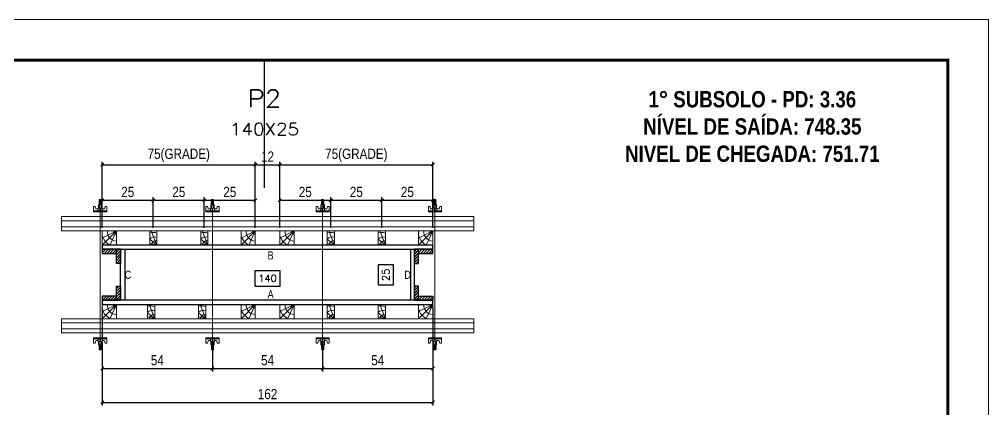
# Model space of a CAD drawing. Header units: millimetres. Extents: x 1945 to 8225, y 304 to 15137.
# Drawn here: x 4079 to 5028, y 13606 to 13989 of the extents above; entities that cross this region are included whole.
import ezdxf
from ezdxf.enums import TextEntityAlignment as Align

# ---------------------------------------------------------------- set-up
doc = ezdxf.new("R2010")
doc.units = ezdxf.units.MM
doc.linetypes.add('DASHED', pattern=[0.75, 0.5, -0.25])
doc.linetypes.add('HIDDEN', pattern=[0.375, 0.25, -0.125])
for name, color, linetype in [('COTA', 241, 'Continuous'), ('NOMENCLATURA', 7, 'Continuous'), ('Painéis', 200, 'Continuous'), ('PONTALETE', 7, 'Continuous'), ('SARRAFO', 251, 'Continuous'), ('Texto de Titulo', 7, 'Continuous'), ('Texto Qtd Sarr', 242, 'Continuous')]:
    doc.layers.add(name, color=color, linetype=linetype)
for name, color, linetype, lineweight in [('Folhas', 255, 'Continuous', 9), ('Hachura', 251, 'Continuous', 9), ('Madeira', 126, 'Continuous', 18), ('Perfil Metálico', 224, 'Continuous', 18), ('SARRAFO DE PRESSAO', 251, 'DASHED', 9), ('Texto Seção', 7, 'Continuous', 15)]:
    doc.layers.add(name, color=color, linetype=linetype, lineweight=lineweight)
doc.styles.add('COTA TECNICA 2X', font='techl___.ttf', dxfattribs={"height": 10})
doc.styles.add('ROMANC', font='techb___.ttf', dxfattribs={"height": 2.5})
doc.styles.add('ROMANS', font='romans.shx')
doc.styles.get("Standard").update_dxf_attribs({"font": 'arial.ttf'})
doc.dimstyles.new('cotax2', dxfattribs={"dimtxt": 10, "dimasz": 3, "dimexe": 3, "dimexo": 3, "dimgap": 3, "dimtad": 1, "dimdec": 1, "dimlfac": 0.5, "dimzin": 12, "dimdsep": 46, "dimtxsty": 'COTA TECNICA 2X', "dimblk1": 'OBLIQUE', "dimblk2": 'OBLIQUE', "dimsah": 1, "dimcen": 0.9, "dimclrd": 256, "dimclre": 256, "dimclrt": 256, "dimadec": 1, "dimazin": 3, "dimtfac": 1, "dimtdec": 1, "dimtmove": 2, "dimatfit": 3, "dimfxl": 1, "dimtolj": 1, "dimtzin": 12, "dimarcsym": 0})
doc.dimstyles.new('SECÇÃO 2', dxfattribs={"dimtxt": 7, "dimasz": 6, "dimexe": 0.18, "dimexo": 2, "dimgap": -4, "dimtad": 3, "dimdec": 1, "dimlfac": 0.5, "dimzin": 12, "dimdsep": 46, "dimtxsty": 'ROMANS', "dimblk": 'ARCHTICK', "dimcen": 0.09, "dimse1": 1, "dimse2": 1, "dimsd1": 1, "dimsd2": 1, "dimclrd": 180, "dimclre": 5, "dimclrt": 1, "dimadec": 0, "dimazin": 3, "dimtfac": 1, "dimtdec": 1, "dimtofl": 0, "dimtmove": 0, "dimatfit": 3, "dimldrblk": 'ARCHTICK', "dimfxl": 1, "dimtolj": 1, "dimtzin": 0, "dimarcsym": 0})
pattern_1 = [(46, (5846.8107, 13573.356), (-1.3703423, 1.3233242), [])]

# ---------------------------------------------------------------- blocks, each defined once
blk = doc.blocks.new('9999999999')
at = {"layer": 'Folhas'}
blk.add_lwpolyline([(98138.98, 34190.21), (99623.98, 34190.21), (99623.98, 35240.21), (98138.98, 35240.21)], close=True, dxfattribs=at)
at = {"layer": 'Folhas', "color": 30, "const_width": 3}
blk.add_lwpolyline([(98213.98, 34230.21), (99583.98, 34230.21), (99583.98, 35200.21), (98213.98, 35200.21)], close=True, dxfattribs=at)
blk = doc.blocks.new('_Oblique')
at = {"color": 0, "linetype": 'ByBlock', "lineweight": -2}
blk.add_line((-0.5, -0.5), (0.5, 0.5), dxfattribs=at)
blk = doc.blocks.new('*D1527')
at = {"layer": 'COTA', "linetype": 'Continuous', "lineweight": -2, "ltscale": 30, "transparency": 16777216}
for p, q in [((4159.81, 13706.36), (4159.81, 13610.36)), ((4483.81, 13706.36), (4483.81, 13610.36)), ((4159.81, 13613.36), (4483.81, 13613.36))]:
    blk.add_line(p, q, dxfattribs=at)
at = {"layer": 'Defpoints', "color": 0, "linetype": 'Continuous', "ltscale": 30, "transparency": 16777216}
for p in [(4159.81, 13709.36), (4483.81, 13709.36), (4483.81, 13613.36)]:
    blk.add_point(p, dxfattribs=at)
at = {"layer": 'COTA', "linetype": 'Continuous', "lineweight": -2, "ltscale": 30, "transparency": 16777216, "xscale": 3, "yscale": 3, "zscale": 3, "rotation": 180}
blk.add_blockref('_Oblique', (4159.81, 13613.36), dxfattribs=at)
at = {"layer": 'COTA', "linetype": 'Continuous', "lineweight": -2, "ltscale": 30, "transparency": 16777216, "xscale": 3, "yscale": 3, "zscale": 3}
blk.add_blockref('_Oblique', (4483.81, 13613.36), dxfattribs=at)
at = {"layer": 'COTA', "linetype": 'Continuous', "ltscale": 30, "transparency": 16777216, "insert": (4321.81, 13621.46), "char_height": 10, "attachment_point": 5, "style": 'COTA TECNICA 2X'}
blk.add_mtext('\\A1;162', dxfattribs=at)
blk = doc.blocks.new('*D1528')
at = {"layer": 'COTA', "color": 180, "lineweight": -2, "transparency": 16777216}
for p, q in [((4334.31, 13742.36), (4309.31, 13742.36)), ((4309.31, 13742.36), (4309.31, 13727.36)), ((4334.31, 13727.36), (4334.31, 13742.36)), ((4309.31, 13727.36), (4334.31, 13727.36))]:
    blk.add_line(p, q, dxfattribs=at)
at = {"layer": 'Defpoints', "color": 0, "transparency": 16777216}
for p in [(4461.81, 13723.36), (4181.81, 13713.36), (4461.81, 13713.36)]:
    blk.add_point(p, dxfattribs=at)
at = {"layer": 'COTA', "color": 1, "transparency": 16777216, "insert": (4321.81, 13734.86), "char_height": 7, "attachment_point": 5, "style": 'ROMANS'}
blk.add_mtext('\\A1;140', dxfattribs=at)
blk = doc.blocks.new('_ArchTick')
at = {"color": 0, "linetype": 'ByBlock', "const_width": 0.15}
blk.add_lwpolyline([(-0.5, -0.5), (0.5, 0.5)], dxfattribs=at)
blk = doc.blocks.new('B1A.E')
at = {"layer": 'Madeira', "linetype": 'ByBlock', "ltscale": 0.05}
for p, q in [((0, 7), (0, 0)), ((0, 7), (0, 0)), ((7, 7), (7, 0)), ((7, 7), (7, 0))]:
    blk.add_line(p, q, dxfattribs=at)
at = {"layer": 'Madeira', "ltscale": 0.05}
for p, q in [((0, 7), (7, 7)), ((7, 7), (0, 0)), ((7, 7), (0, 3.5)), ((7, 7), (3.77, 0)), ((7, 0), (0, 0))]:
    blk.add_line(p, q, dxfattribs=at)
for centre, radius, start, end in [((7.54, 7), 7.87, 196.5528, 242.8845), ((7.08, 6.57), 4.53, 174.4861, 268.9531), ((7.09, 6.61), 1.41, 163.7819, 266.2825)]:
    blk.add_arc(centre, radius, start, end, dxfattribs=at)
blk = doc.blocks.new('B1A.D')
at = {"layer": 'COTA', "linetype": 'ByBlock'}
blk.add_blockref('B1A.E', (-7, 0), dxfattribs=at)
blk = doc.blocks.new('MEIO PONTALETE')
at = {"layer": 'Madeira'}
for q in [(2.71, 7), (3.5, 2.88), (3.5, 0.87)]:
    blk.add_line((0, 0), q, dxfattribs=at)
blk.add_lwpolyline([(0, 0), (3.5, 0), (3.5, 7), (0, 7)], close=True, dxfattribs=at)
for centre, radius, start, end in [((2.04, 0.06), 6.23, 76.4499, 109.0913), ((1.09, 0.9), 3.19, 40.9063, 109.9847), ((-0.21, -0.78), 3.09, 14.6322, 86.0383)]:
    blk.add_arc(centre, radius, start, end, dxfattribs=at)
blk = doc.blocks.new('BLOCK 2')
at = {"layer": 'PONTALETE', "color": 1, "xscale": -2, "yscale": 2, "zscale": 2}
blk.add_blockref('MEIO PONTALETE', (131231.05, 34113.97), dxfattribs=at)
blk = doc.blocks.new('A2')
at = {"layer": 'COTA', "linetype": 'ByBlock'}
blk.add_blockref('BLOCK 2', (-131205.24, -34118.58), dxfattribs=at)
blk = doc.blocks.new('B2A')
at = {"layer": 'COTA', "linetype": 'ByBlock', "xscale": 10, "yscale": 10, "zscale": 10}
blk.add_blockref('A2', (-188.1, 46), dxfattribs=at)
blk = doc.blocks.new('B2A.E')
at = {"layer": 'COTA', "linetype": 'ByBlock', "xscale": 0.05000874370170691, "yscale": 0.05000874370170691, "zscale": 0.05000874370170691}
blk.add_blockref('B2A', (0, 0), dxfattribs=at)
blk = doc.blocks.new('B1B.E')
at = {"layer": 'Madeira', "linetype": 'ByBlock', "ltscale": 0.05}
for p, q in [((0, 0), (0, -7)), ((0, 0), (0, -7)), ((7, 0), (7, -7)), ((7, 0), (7, -7))]:
    blk.add_line(p, q, dxfattribs=at)
at = {"layer": 'Madeira', "ltscale": 0.05}
for p, q in [((0, 0), (7, 0)), ((7, 0), (0, -7)), ((7, 0), (0, -3.5)), ((7, 0), (3.77, -7)), ((7, -7), (0, -7))]:
    blk.add_line(p, q, dxfattribs=at)
for centre, radius, start, end in [((7.08, -0.43), 4.53, 174.4861, 268.9531), ((7.09, -0.39), 1.41, 163.7819, 266.2825), ((7.54, 0), 7.87, 196.5528, 242.8845)]:
    blk.add_arc(centre, radius, start, end, dxfattribs=at)
blk = doc.blocks.new('B1B.D')
at = {"layer": 'Madeira', "linetype": 'ByBlock', "ltscale": 0.05}
for p, q in [((-7, 0), (-7, -7)), ((-7, 0), (-7, -7)), ((0, 0), (0, -7)), ((0, 0), (0, -7))]:
    blk.add_line(p, q, dxfattribs=at)
at = {"layer": 'Madeira', "ltscale": 0.05}
for p, q in [((-7, 0), (0, 0)), ((0, 0), (-7, -7)), ((0, 0), (-7, -3.5)), ((0, 0), (-3.23, -7)), ((0, -7), (-7, -7))]:
    blk.add_line(p, q, dxfattribs=at)
for centre, radius, start, end in [((0.54, 0), 7.87, 196.5528, 242.8845), ((0.08, -0.44), 4.53, 174.4861, 268.9531), ((0.09, -0.39), 1.41, 163.7819, 266.2825)]:
    blk.add_arc(centre, radius, start, end, dxfattribs=at)
blk = doc.blocks.new('*D1529')
at = {"layer": 'COTA', "linetype": 'Continuous', "lineweight": -2, "ltscale": 30, "transparency": 16777216}
for p, q in [((4159.81, 13789.16), (4159.81, 13849.16)), ((4309.81, 13789.16), (4309.81, 13849.16)), ((4159.81, 13846.16), (4309.81, 13846.16))]:
    blk.add_line(p, q, dxfattribs=at)
at = {"layer": 'Defpoints', "color": 0, "linetype": 'Continuous', "ltscale": 30, "transparency": 16777216}
for p in [(4309.81, 13846.16), (4159.81, 13786.16), (4309.81, 13786.16)]:
    blk.add_point(p, dxfattribs=at)
at = {"layer": 'COTA', "linetype": 'Continuous', "lineweight": -2, "ltscale": 30, "transparency": 16777216, "xscale": 3, "yscale": 3, "zscale": 3, "rotation": 180}
blk.add_blockref('_Oblique', (4159.81, 13846.16), dxfattribs=at)
at = {"layer": 'COTA', "linetype": 'Continuous', "lineweight": -2, "ltscale": 30, "transparency": 16777216, "xscale": 3, "yscale": 3, "zscale": 3}
blk.add_blockref('_Oblique', (4309.81, 13846.16), dxfattribs=at)
at = {"layer": 'COTA', "linetype": 'Continuous', "ltscale": 30, "transparency": 16777216, "insert": (4234.81, 13855.38), "char_height": 10, "attachment_point": 5, "style": 'COTA TECNICA 2X'}
blk.add_mtext('\\A1;75(GRADE)', dxfattribs=at)
blk = doc.blocks.new('B2B.E')
at = {"layer": 'COTA', "linetype": 'ByBlock'}
blk.add_blockref('B2A.E', (0, -7), dxfattribs=at)
blk = doc.blocks.new('*D1530')
at = {"layer": 'COTA', "linetype": 'Continuous', "lineweight": -2, "ltscale": 30, "transparency": 16777216}
for p, q in [((4159.81, 13784.36), (4159.81, 13814.36)), ((4159.81, 13811.36), (4209.81, 13811.36)), ((4209.81, 13784.36), (4209.81, 13814.36))]:
    blk.add_line(p, q, dxfattribs=at)
at = {"layer": 'Defpoints', "color": 0, "linetype": 'Continuous', "ltscale": 30, "transparency": 16777216}
for p in [(4209.81, 13811.36), (4159.81, 13781.36), (4209.81, 13781.36)]:
    blk.add_point(p, dxfattribs=at)
at = {"layer": 'COTA', "linetype": 'Continuous', "lineweight": -2, "ltscale": 30, "transparency": 16777216, "xscale": 3, "yscale": 3, "zscale": 3, "rotation": 180}
blk.add_blockref('_Oblique', (4159.81, 13811.36), dxfattribs=at)
at = {"layer": 'COTA', "linetype": 'Continuous', "lineweight": -2, "ltscale": 30, "transparency": 16777216, "xscale": 3, "yscale": 3, "zscale": 3}
blk.add_blockref('_Oblique', (4209.81, 13811.36), dxfattribs=at)
at = {"layer": 'COTA', "linetype": 'Continuous', "ltscale": 30, "transparency": 16777216, "insert": (4184.81, 13819.47), "char_height": 10, "attachment_point": 5, "style": 'COTA TECNICA 2X'}
blk.add_mtext('\\A1;25', dxfattribs=at)
blk = doc.blocks.new('*D1531')
at = {"layer": 'COTA', "linetype": 'Continuous', "lineweight": -2, "ltscale": 30, "transparency": 16777216}
for p, q in [((4209.81, 13784.36), (4209.81, 13814.36)), ((4209.81, 13811.36), (4259.81, 13811.36)), ((4259.81, 13784.36), (4259.81, 13814.36))]:
    blk.add_line(p, q, dxfattribs=at)
at = {"layer": 'Defpoints', "color": 0, "linetype": 'Continuous', "ltscale": 30, "transparency": 16777216}
for p in [(4259.81, 13811.36), (4209.81, 13781.36), (4259.81, 13781.36)]:
    blk.add_point(p, dxfattribs=at)
at = {"layer": 'COTA', "linetype": 'Continuous', "lineweight": -2, "ltscale": 30, "transparency": 16777216, "xscale": 3, "yscale": 3, "zscale": 3, "rotation": 180}
blk.add_blockref('_Oblique', (4209.81, 13811.36), dxfattribs=at)
at = {"layer": 'COTA', "linetype": 'Continuous', "lineweight": -2, "ltscale": 30, "transparency": 16777216, "xscale": 3, "yscale": 3, "zscale": 3}
blk.add_blockref('_Oblique', (4259.81, 13811.36), dxfattribs=at)
at = {"layer": 'COTA', "linetype": 'Continuous', "ltscale": 30, "transparency": 16777216, "insert": (4234.81, 13819.47), "char_height": 10, "attachment_point": 5, "style": 'COTA TECNICA 2X'}
blk.add_mtext('\\A1;25', dxfattribs=at)
blk = doc.blocks.new('*D1532')
at = {"layer": 'COTA', "linetype": 'Continuous', "lineweight": -2, "ltscale": 30, "transparency": 16777216}
for p, q in [((4259.81, 13784.36), (4259.81, 13814.36)), ((4259.81, 13811.36), (4309.81, 13811.36)), ((4309.81, 13784.36), (4309.81, 13814.36))]:
    blk.add_line(p, q, dxfattribs=at)
at = {"layer": 'Defpoints', "color": 0, "linetype": 'Continuous', "ltscale": 30, "transparency": 16777216}
for p in [(4309.81, 13811.36), (4259.81, 13781.36), (4309.81, 13781.36)]:
    blk.add_point(p, dxfattribs=at)
at = {"layer": 'COTA', "linetype": 'Continuous', "lineweight": -2, "ltscale": 30, "transparency": 16777216, "xscale": 3, "yscale": 3, "zscale": 3, "rotation": 180}
blk.add_blockref('_Oblique', (4259.81, 13811.36), dxfattribs=at)
at = {"layer": 'COTA', "linetype": 'Continuous', "lineweight": -2, "ltscale": 30, "transparency": 16777216, "xscale": 3, "yscale": 3, "zscale": 3}
blk.add_blockref('_Oblique', (4309.81, 13811.36), dxfattribs=at)
at = {"layer": 'COTA', "linetype": 'Continuous', "ltscale": 30, "transparency": 16777216, "insert": (4284.81, 13819.47), "char_height": 10, "attachment_point": 5, "style": 'COTA TECNICA 2X'}
blk.add_mtext('\\A1;25', dxfattribs=at)
blk = doc.blocks.new('*D1533')
at = {"layer": 'COTA', "linetype": 'Continuous', "lineweight": -2, "ltscale": 30, "transparency": 16777216}
for p, q in [((4309.81, 13789.16), (4309.81, 13849.16)), ((4333.81, 13789.16), (4333.81, 13849.16)), ((4309.81, 13846.16), (4333.81, 13846.16))]:
    blk.add_line(p, q, dxfattribs=at)
at = {"layer": 'Defpoints', "color": 0, "linetype": 'Continuous', "ltscale": 30, "transparency": 16777216}
for p in [(4333.81, 13846.16), (4309.81, 13786.16), (4333.81, 13786.16)]:
    blk.add_point(p, dxfattribs=at)
at = {"layer": 'COTA', "linetype": 'Continuous', "lineweight": -2, "ltscale": 30, "transparency": 16777216, "xscale": 3, "yscale": 3, "zscale": 3, "rotation": 180}
blk.add_blockref('_Oblique', (4309.81, 13846.16), dxfattribs=at)
at = {"layer": 'COTA', "linetype": 'Continuous', "lineweight": -2, "ltscale": 30, "transparency": 16777216, "xscale": 3, "yscale": 3, "zscale": 3}
blk.add_blockref('_Oblique', (4333.81, 13846.16), dxfattribs=at)
at = {"layer": 'COTA', "linetype": 'Continuous', "ltscale": 30, "transparency": 16777216, "insert": (4321.81, 13854.21), "char_height": 10, "attachment_point": 5, "style": 'COTA TECNICA 2X'}
blk.add_mtext('\\A1;12', dxfattribs=at)
blk = doc.blocks.new('*D1534')
at = {"layer": 'COTA', "linetype": 'Continuous', "lineweight": -2, "ltscale": 30, "transparency": 16777216}
for p, q in [((4333.81, 13789.16), (4333.81, 13849.16)), ((4483.81, 13789.16), (4483.81, 13849.16)), ((4333.81, 13846.16), (4483.81, 13846.16))]:
    blk.add_line(p, q, dxfattribs=at)
at = {"layer": 'Defpoints', "color": 0, "linetype": 'Continuous', "ltscale": 30, "transparency": 16777216}
for p in [(4483.81, 13846.16), (4333.81, 13786.16), (4483.81, 13786.16)]:
    blk.add_point(p, dxfattribs=at)
at = {"layer": 'COTA', "linetype": 'Continuous', "lineweight": -2, "ltscale": 30, "transparency": 16777216, "xscale": 3, "yscale": 3, "zscale": 3, "rotation": 180}
blk.add_blockref('_Oblique', (4333.81, 13846.16), dxfattribs=at)
at = {"layer": 'COTA', "linetype": 'Continuous', "lineweight": -2, "ltscale": 30, "transparency": 16777216, "xscale": 3, "yscale": 3, "zscale": 3}
blk.add_blockref('_Oblique', (4483.81, 13846.16), dxfattribs=at)
at = {"layer": 'COTA', "linetype": 'Continuous', "ltscale": 30, "transparency": 16777216, "insert": (4408.81, 13855.38), "char_height": 10, "attachment_point": 5, "style": 'COTA TECNICA 2X'}
blk.add_mtext('\\A1;75(GRADE)', dxfattribs=at)
blk = doc.blocks.new('*D1535')
at = {"layer": 'COTA', "linetype": 'Continuous', "lineweight": -2, "ltscale": 30, "transparency": 16777216}
for p, q in [((4333.81, 13784.36), (4333.81, 13814.36)), ((4333.81, 13811.36), (4383.81, 13811.36)), ((4383.81, 13784.36), (4383.81, 13814.36))]:
    blk.add_line(p, q, dxfattribs=at)
at = {"layer": 'Defpoints', "color": 0, "linetype": 'Continuous', "ltscale": 30, "transparency": 16777216}
for p in [(4383.81, 13811.36), (4333.81, 13781.36), (4383.81, 13781.36)]:
    blk.add_point(p, dxfattribs=at)
at = {"layer": 'COTA', "linetype": 'Continuous', "lineweight": -2, "ltscale": 30, "transparency": 16777216, "xscale": 3, "yscale": 3, "zscale": 3, "rotation": 180}
blk.add_blockref('_Oblique', (4333.81, 13811.36), dxfattribs=at)
at = {"layer": 'COTA', "linetype": 'Continuous', "lineweight": -2, "ltscale": 30, "transparency": 16777216, "xscale": 3, "yscale": 3, "zscale": 3}
blk.add_blockref('_Oblique', (4383.81, 13811.36), dxfattribs=at)
at = {"layer": 'COTA', "linetype": 'Continuous', "ltscale": 30, "transparency": 16777216, "insert": (4358.81, 13819.47), "char_height": 10, "attachment_point": 5, "style": 'COTA TECNICA 2X'}
blk.add_mtext('\\A1;25', dxfattribs=at)
blk = doc.blocks.new('*D1536')
at = {"layer": 'COTA', "linetype": 'Continuous', "lineweight": -2, "ltscale": 30, "transparency": 16777216}
for p, q in [((4383.81, 13784.36), (4383.81, 13814.36)), ((4383.81, 13811.36), (4433.81, 13811.36)), ((4433.81, 13784.36), (4433.81, 13814.36))]:
    blk.add_line(p, q, dxfattribs=at)
at = {"layer": 'Defpoints', "color": 0, "linetype": 'Continuous', "ltscale": 30, "transparency": 16777216}
for p in [(4433.81, 13811.36), (4383.81, 13781.36), (4433.81, 13781.36)]:
    blk.add_point(p, dxfattribs=at)
at = {"layer": 'COTA', "linetype": 'Continuous', "lineweight": -2, "ltscale": 30, "transparency": 16777216, "xscale": 3, "yscale": 3, "zscale": 3, "rotation": 180}
blk.add_blockref('_Oblique', (4383.81, 13811.36), dxfattribs=at)
at = {"layer": 'COTA', "linetype": 'Continuous', "lineweight": -2, "ltscale": 30, "transparency": 16777216, "xscale": 3, "yscale": 3, "zscale": 3}
blk.add_blockref('_Oblique', (4433.81, 13811.36), dxfattribs=at)
at = {"layer": 'COTA', "linetype": 'Continuous', "ltscale": 30, "transparency": 16777216, "insert": (4408.81, 13819.47), "char_height": 10, "attachment_point": 5, "style": 'COTA TECNICA 2X'}
blk.add_mtext('\\A1;25', dxfattribs=at)
blk = doc.blocks.new('*D1537')
at = {"layer": 'COTA', "linetype": 'Continuous', "lineweight": -2, "ltscale": 30, "transparency": 16777216}
for p, q in [((4433.81, 13784.36), (4433.81, 13814.36)), ((4433.81, 13811.36), (4483.81, 13811.36)), ((4483.81, 13784.36), (4483.81, 13814.36))]:
    blk.add_line(p, q, dxfattribs=at)
at = {"layer": 'Defpoints', "color": 0, "linetype": 'Continuous', "ltscale": 30, "transparency": 16777216}
for p in [(4483.81, 13811.36), (4433.81, 13781.36), (4483.81, 13781.36)]:
    blk.add_point(p, dxfattribs=at)
at = {"layer": 'COTA', "linetype": 'Continuous', "lineweight": -2, "ltscale": 30, "transparency": 16777216, "xscale": 3, "yscale": 3, "zscale": 3, "rotation": 180}
blk.add_blockref('_Oblique', (4433.81, 13811.36), dxfattribs=at)
at = {"layer": 'COTA', "linetype": 'Continuous', "lineweight": -2, "ltscale": 30, "transparency": 16777216, "xscale": 3, "yscale": 3, "zscale": 3}
blk.add_blockref('_Oblique', (4483.81, 13811.36), dxfattribs=at)
at = {"layer": 'COTA', "linetype": 'Continuous', "ltscale": 30, "transparency": 16777216, "insert": (4458.81, 13819.47), "char_height": 10, "attachment_point": 5, "style": 'COTA TECNICA 2X'}
blk.add_mtext('\\A1;25', dxfattribs=at)
blk = doc.blocks.new('C')
at = {"layer": 'Hachura', "color": 0}
for p, q in [((0, 3.22), (0, -3.22)), ((0.45, 3.22), (0, 3.22)), ((0.46, 3.16), (0, 3.16)), ((0.46, 3.05), (0, 3.05)), ((0.46, 2.88), (0, 2.88)), ((0, 2.75), (0, -1.16)), ((0.46, 2.65), (0, 2.65)), ((0.46, 2.23), (0, 2.23)), ((0.46, 1.51), (0, 1.51)), ((0.39, 0.49), (0.17, 0.49)), ((0.45, -3.23), (0.45, 3.22)), ((0.45, 3.22), (2.58, 3.22)), ((1.74, 0.97), (0.45, 0.97)), ((1.45, 0.1), (0.45, 0.1)), ((1.35, 1.94), (1.35, 0.96)), ((2.58, 2.39), (1.47, 2.09)), ((1.74, -0.97), (1.74, 0.97)), ((1.74, 0.97), (1.74, 0.84)), ((1.74, 0.97), (1.74, 0.84)), ((1.74, 0.84), (3.35, 0.84)), ((3.35, 0.45), (1.74, 0.45)), ((2.58, 3.22), (2.58, 2.39)), ((3.32, 0.84), (3.32, -0.84)), ((3.35, 0.84), (3.35, -0.84)), ((3.68, 0.45), (3.35, 0.45)), ((3.84, -0.52), (3.35, 0.45)), ((3.35, 0.06), (3.67, -0.57)), ((3.68, 0.45), (4.16, -0.52)), ((3.72, 0.5), (4.25, -0.57)), ((4.37, -0.55), (3.83, 0.53)), ((4.15, 0.45), (3.93, 0.45)), ((4.42, -0.52), (3.93, 0.45)), ((4.15, 0.45), (4.26, 0.45)), ((4.26, 0.45), (4.74, -0.52)), ((4.3, 0.5), (4.83, -0.57)), ((4.95, -0.55), (4.41, 0.53)), ((4.51, 0.45), (4.84, 0.45)), ((5, -0.52), (4.51, 0.45)), ((4.84, 0.45), (5.32, -0.52)), ((4.88, 0.5), (5.41, -0.57)), ((5.53, -0.55), (4.99, 0.53)), ((5.58, -0.52), (5.09, 0.45)), ((5.42, 0.45), (5.09, 0.45)), ((5.58, -0.52), (5.09, 0.45)), ((5.42, 0.45), (5.74, -0.19)), ((5.46, 0.5), (5.74, -0.07)), ((5.74, 0.19), (5.57, 0.53)), ((5.74, 0.32), (5.68, 0.45)), ((5.68, 0.45), (5.74, 0.45)), ((5.74, 0.45), (5.9, 0.29)), ((5.74, 0.45), (5.74, -0.52)), ((5.9, -0.36), (5.9, 0.29)), ((0.45, 0), (0, 0)), ((0.46, -1.52), (0, -1.52)), ((0.46, -2.23), (0, -2.23)), ((0.46, -2.65), (0, -2.65)), ((0.46, -2.88), (0, -2.88)), ((0.46, -3.05), (0, -3.05)), ((0.46, -3.16), (0, -3.16)), ((0, -3.22), (2.57, -3.22)), ((0.08, -0.48), (0.29, -0.48)), ((0.29, -0.48), (0.4, -0.48)), ((0.45, 0), (0.45, -0.97)), ((0.45, -0.16), (1.45, -0.16)), ((0.45, -0.65), (0.45, -0.32)), ((0.45, -3.23), (0.45, -0.65)), ((0.45, -0.97), (1.74, -0.97)), ((1.35, -1.94), (1.35, -0.97)), ((2.58, -2.39), (1.47, -2.1)), ((3.35, -0.32), (1.74, -0.32)), ((3.35, -0.84), (1.74, -0.84)), ((2.58, -3.23), (2.58, -2.39)), ((3.35, -0.07), (3.58, -0.52)), ((3.35, -0.52), (3.58, -0.52)), ((3.84, -0.52), (4.16, -0.52)), ((4.42, -0.52), (4.74, -0.52)), ((4.63, -0.52), (4.74, -0.52)), ((5, -0.52), (5.32, -0.52)), ((5.58, -0.52), (5.74, -0.52)), ((5.74, -0.52), (5.9, -0.36)), ((5.74, -0.52), (5.74, -0.52))]:
    blk.add_line(p, q, dxfattribs=at)
for centre, radius, start, end in [((1.52, 1.94), 0.161, 104.7436, 180), ((1.44, -0.03), 0.129, 272.695, 87.305), ((3.81, 0.39), 0.143, 25.5688, 154.4312), ((4.39, 0.39), 0.143, 25.5688, 154.4312), ((4.97, 0.39), 0.143, 25.5688, 154.4312), ((5.55, 0.39), 0.143, 25.5688, 154.4312), ((0.17, -0.37), 0.174, 221.744, 317.8592), ((1.52, -1.94), 0.161, 180, 255.2564), ((3.71, -0.4), 0.174, 222.1408, 318.256), ((4.29, -0.4), 0.174, 222.1408, 318.256), ((4.87, -0.4), 0.174, 222.1408, 318.256), ((5.45, -0.4), 0.174, 222.1408, 318.256), ((5.61, -0.4), 0.174, 317.8592, 318.256)]:
    blk.add_arc(centre, radius, start, end, dxfattribs=at)
blk = doc.blocks.new('PAR.CIM')
at = {"layer": 'Hachura', "linetype": 'Continuous', "xscale": -1, "rotation": 270}
blk.add_blockref('C', (0, 0), dxfattribs=at)
blk = doc.blocks.new('PAR.BAI')
at = {"layer": 'Hachura', "linetype": 'Continuous', "xscale": -1, "rotation": 90}
blk.add_blockref('C', (0, 0), dxfattribs=at)
blk = doc.blocks.new('*D1538')
at = {"layer": 'COTA', "linetype": 'Continuous', "lineweight": -2, "ltscale": 30, "transparency": 16777216}
for p, q in [((4159.81, 13678.36), (4159.81, 13643.56)), ((4267.81, 13673.56), (4267.81, 13643.56)), ((4159.81, 13646.56), (4267.81, 13646.56))]:
    blk.add_line(p, q, dxfattribs=at)
at = {"layer": 'Defpoints', "color": 0, "linetype": 'Continuous', "ltscale": 30, "transparency": 16777216}
for p in [(4159.81, 13681.36), (4267.81, 13676.56), (4267.81, 13646.56)]:
    blk.add_point(p, dxfattribs=at)
at = {"layer": 'COTA', "linetype": 'Continuous', "lineweight": -2, "ltscale": 30, "transparency": 16777216, "xscale": 3, "yscale": 3, "zscale": 3, "rotation": 180}
blk.add_blockref('_Oblique', (4159.81, 13646.56), dxfattribs=at)
at = {"layer": 'COTA', "linetype": 'Continuous', "lineweight": -2, "ltscale": 30, "transparency": 16777216, "xscale": 3, "yscale": 3, "zscale": 3}
blk.add_blockref('_Oblique', (4267.81, 13646.56), dxfattribs=at)
at = {"layer": 'COTA', "linetype": 'Continuous', "ltscale": 30, "transparency": 16777216, "insert": (4213.81, 13654.67), "char_height": 10, "attachment_point": 5, "style": 'COTA TECNICA 2X'}
blk.add_mtext('\\A1;54', dxfattribs=at)
blk = doc.blocks.new('*D1539')
at = {"layer": 'COTA', "linetype": 'Continuous', "lineweight": -2, "ltscale": 30, "transparency": 16777216}
for p, q in [((4267.81, 13673.56), (4267.81, 13643.56)), ((4375.81, 13673.56), (4375.81, 13643.56)), ((4267.81, 13646.56), (4375.81, 13646.56))]:
    blk.add_line(p, q, dxfattribs=at)
at = {"layer": 'Defpoints', "color": 0, "linetype": 'Continuous', "ltscale": 30, "transparency": 16777216}
for p in [(4267.81, 13676.56), (4375.81, 13676.56), (4375.81, 13646.56)]:
    blk.add_point(p, dxfattribs=at)
at = {"layer": 'COTA', "linetype": 'Continuous', "lineweight": -2, "ltscale": 30, "transparency": 16777216, "xscale": 3, "yscale": 3, "zscale": 3, "rotation": 180}
blk.add_blockref('_Oblique', (4267.81, 13646.56), dxfattribs=at)
at = {"layer": 'COTA', "linetype": 'Continuous', "lineweight": -2, "ltscale": 30, "transparency": 16777216, "xscale": 3, "yscale": 3, "zscale": 3}
blk.add_blockref('_Oblique', (4375.81, 13646.56), dxfattribs=at)
at = {"layer": 'COTA', "linetype": 'Continuous', "ltscale": 30, "transparency": 16777216, "insert": (4321.81, 13654.67), "char_height": 10, "attachment_point": 5, "style": 'COTA TECNICA 2X'}
blk.add_mtext('\\A1;54', dxfattribs=at)
blk = doc.blocks.new('*D1540')
at = {"layer": 'COTA', "linetype": 'Continuous', "lineweight": -2, "ltscale": 30, "transparency": 16777216}
for p, q in [((4483.81, 13678.36), (4483.81, 13643.56)), ((4375.81, 13673.56), (4375.81, 13643.56)), ((4375.81, 13646.56), (4483.81, 13646.56))]:
    blk.add_line(p, q, dxfattribs=at)
at = {"layer": 'Defpoints', "color": 0, "linetype": 'Continuous', "ltscale": 30, "transparency": 16777216}
for p in [(4375.81, 13676.56), (4483.81, 13681.36), (4483.81, 13646.56)]:
    blk.add_point(p, dxfattribs=at)
at = {"layer": 'COTA', "linetype": 'Continuous', "lineweight": -2, "ltscale": 30, "transparency": 16777216, "xscale": 3, "yscale": 3, "zscale": 3, "rotation": 180}
blk.add_blockref('_Oblique', (4375.81, 13646.56), dxfattribs=at)
at = {"layer": 'COTA', "linetype": 'Continuous', "lineweight": -2, "ltscale": 30, "transparency": 16777216, "xscale": 3, "yscale": 3, "zscale": 3}
blk.add_blockref('_Oblique', (4483.81, 13646.56), dxfattribs=at)
at = {"layer": 'COTA', "linetype": 'Continuous', "ltscale": 30, "transparency": 16777216, "insert": (4429.81, 13654.67), "char_height": 10, "attachment_point": 5, "style": 'COTA TECNICA 2X'}
blk.add_mtext('\\A1;54', dxfattribs=at)
blk = doc.blocks.new('titulo1')
at = {"layer": 'Defpoints', "color": 252, "linetype": 'HIDDEN', "ltscale": 2}
blk.add_line((0, 0), (0, 125), dxfattribs=at)
at = {"layer": 'Defpoints', "style": 'ROMANS', "oblique": 15}
blk.add_attdef('FOLHA', text='', height=10, dxfattribs=at).set_placement((0, 15.58), align=Align.MIDDLE_CENTER)
at = {"layer": 'Texto Qtd Sarr', "color": 3, "style": 'ROMANS', "oblique": 15}
for tag, height, p in [('TITULO', 17, (0, 71.45)), ('SEÇÃO', 12, (0, 41.55))]:
    blk.add_attdef(tag, text='', height=height, dxfattribs=at).set_placement(p, align=Align.MIDDLE_CENTER)
blk = doc.blocks.new('*D1630')
at = {"layer": 'COTA', "color": 180, "lineweight": -2, "transparency": 16777216}
for p, q in [((4445.18, 13748.02), (4430.18, 13748.02)), ((4430.18, 13748.02), (4430.18, 13728.69)), ((4445.18, 13728.69), (4445.18, 13748.02)), ((4430.18, 13728.69), (4445.18, 13728.69))]:
    blk.add_line(p, q, dxfattribs=at)
at = {"layer": 'Defpoints', "color": 0, "transparency": 16777216}
for p in [(4449.18, 13763.36), (4461.81, 13763.36), (4461.81, 13713.36)]:
    blk.add_point(p, dxfattribs=at)
at = {"layer": 'COTA', "color": 1, "transparency": 16777216, "insert": (4437.68, 13738.36), "char_height": 7, "attachment_point": 5, "rotation": 90, "style": 'ROMANS'}
blk.add_mtext('\\A1;25', dxfattribs=at)

msp = doc.modelspace()

# ---------------------------------------------------------------- hatches: boundary and pattern name
at = {"layer": 'SARRAFO', "linetype": 'Continuous', "ltscale": 30}
h = msp.add_hatch(dxfattribs=at)
h.set_pattern_fill('ANSI31', color=256, scale=0.6, angle=1)
h.set_pattern_definition(pattern_1)
h.paths.add_polyline_path([(4173.81, 13763.36), (4159.81, 13763.36), (4159.81, 13759.36), (4173.81, 13759.36)])
h = msp.add_hatch(dxfattribs=at)
h.set_pattern_fill('ANSI31', color=256, scale=0.6, angle=1)
h.set_pattern_definition(pattern_1)
h.paths.add_polyline_path([(4177.81, 13763.36), (4173.81, 13763.36), (4173.81, 13749.36), (4177.81, 13749.36)])
h = msp.add_hatch(dxfattribs=at)
h.set_pattern_fill('ANSI31', color=256, scale=0.6, angle=1)
h.set_pattern_definition(pattern_1)
h.paths.add_polyline_path([(4469.81, 13763.36), (4465.81, 13763.36), (4465.81, 13749.36), (4469.81, 13749.36)])
h = msp.add_hatch(dxfattribs=at)
h.set_pattern_fill('ANSI31', color=256, scale=0.6, angle=1)
h.set_pattern_definition(pattern_1)
h.paths.add_polyline_path([(4483.81, 13763.36), (4469.81, 13763.36), (4469.81, 13759.36), (4483.81, 13759.36)])
h = msp.add_hatch(dxfattribs=at)
h.set_pattern_fill('ANSI31', color=256, scale=0.6, angle=1)
h.set_pattern_definition(pattern_1)
h.paths.add_polyline_path([(4177.81, 13727.36), (4173.81, 13727.36), (4173.81, 13713.36), (4177.81, 13713.36)])
h = msp.add_hatch(dxfattribs=at)
h.set_pattern_fill('ANSI31', color=256, scale=0.6, angle=1)
h.set_pattern_definition(pattern_1)
h.paths.add_polyline_path([(4469.81, 13727.36), (4465.81, 13727.36), (4465.81, 13713.36), (4469.81, 13713.36)])
h = msp.add_hatch(dxfattribs=at)
h.set_pattern_fill('ANSI31', color=256, scale=0.6, angle=1)
h.set_pattern_definition(pattern_1)
h.paths.add_polyline_path([(4173.81, 13717.36), (4159.81, 13717.36), (4159.81, 13713.36), (4173.81, 13713.36)])
h = msp.add_hatch(dxfattribs=at)
h.set_pattern_fill('ANSI31', color=256, scale=0.6, angle=1)
h.set_pattern_definition(pattern_1)
h.paths.add_polyline_path([(4483.81, 13717.36), (4469.81, 13717.36), (4469.81, 13713.36), (4483.81, 13713.36)])

# ---------------------------------------------------------------- linework, layer by layer
at = {"layer": 'Hachura', "linetype": 'Continuous', "ltscale": 30}
for points in [[(4157.81, 13800.16), (4157.81, 13676.56)], [(4267.81, 13800.16), (4267.81, 13676.56)], [(4375.81, 13800.16), (4375.81, 13676.56)], [(4485.81, 13676.56), (4485.81, 13800.16)]]:
    msp.add_lwpolyline(points, dxfattribs=at)
at = {"layer": 'Painéis', "linetype": 'Continuous', "ltscale": 30}
for points in [[(4159.81, 13763.36), (4483.81, 13763.36), (4483.81, 13767.36), (4159.81, 13767.36)], [(4159.81, 13709.36), (4483.81, 13709.36), (4483.81, 13713.36), (4159.81, 13713.36)]]:
    msp.add_lwpolyline(points, close=True, dxfattribs=at)
for points in [[(4177.81, 13713.36), (4177.81, 13763.36)], [(4181.81, 13763.36), (4181.81, 13713.36)], [(4461.81, 13763.36), (4461.81, 13713.36)], [(4465.81, 13713.36), (4465.81, 13763.36)]]:
    msp.add_lwpolyline(points, dxfattribs=at)
at = {"layer": 'Perfil Metálico', "linetype": 'Continuous', "ltscale": 30}
for points in [[(4119.81, 13781.36), (4523.81, 13781.36), (4523.81, 13795.36), (4119.81, 13795.36)], [(4119.81, 13695.36), (4523.81, 13695.36), (4523.81, 13681.36), (4119.81, 13681.36)]]:
    msp.add_lwpolyline(points, close=True, dxfattribs=at)
for points in [[(4523.81, 13791.36), (4119.81, 13791.36)], [(4119.81, 13785.36), (4523.81, 13785.36)], [(4119.81, 13691.36), (4523.81, 13691.36)], [(4523.81, 13685.36), (4119.81, 13685.36)]]:
    msp.add_lwpolyline(points, dxfattribs=at)
at = {"layer": 'SARRAFO', "linetype": 'Continuous', "ltscale": 30}
msp.add_line((4465.81, 13713.36), (4483.81, 13713.36), dxfattribs=at)
for points in [[(4177.81, 13763.36), (4159.81, 13763.36), (4159.81, 13759.36), (4173.81, 13759.36)], [(4177.81, 13763.36), (4177.81, 13749.36), (4173.81, 13749.36), (4173.81, 13763.36)], [(4483.81, 13763.36), (4465.81, 13763.36), (4465.81, 13749.36), (4469.81, 13749.36), (4469.81, 13763.36)], [(4469.81, 13759.36), (4483.81, 13759.36), (4483.81, 13763.36)], [(4173.81, 13713.36), (4173.81, 13727.36), (4177.81, 13727.36), (4177.81, 13713.36)], [(4469.81, 13713.36), (4469.81, 13727.36), (4465.81, 13727.36), (4465.81, 13713.36)], [(4173.81, 13717.36), (4159.81, 13717.36), (4159.81, 13713.36), (4177.81, 13713.36)], [(4469.81, 13717.36), (4483.81, 13717.36), (4483.81, 13713.36)]]:
    msp.add_lwpolyline(points, dxfattribs=at)

# ---------------------------------------------------------------- block references
at = {"layer": 'Hachura', "linetype": 'Continuous', "ltscale": 30, "xscale": 2, "yscale": 2, "zscale": 2}
for name, p in [('PAR.CIM', (4157.81, 13800.16)), ('PAR.CIM', (4267.81, 13800.16)), ('PAR.CIM', (4375.81, 13800.16)), ('PAR.CIM', (4485.81, 13800.16)), ('PAR.BAI', (4157.81, 13676.56)), ('PAR.BAI', (4267.81, 13676.56)), ('PAR.BAI', (4375.81, 13676.56)), ('PAR.BAI', (4485.81, 13676.56))]:
    msp.add_blockref(name, p, dxfattribs=at)
at = {"layer": 'Madeira', "linetype": 'Continuous', "ltscale": 30, "xscale": 2, "yscale": 2, "zscale": 2}
for name, p in [('B1B.E', (4159.81, 13781.36)), ('B2B.E', (4206.31, 13781.36)), ('B2B.E', (4256.31, 13781.36)), ('B1B.D', (4309.81, 13781.36)), ('B1B.E', (4333.81, 13781.36)), ('B2B.E', (4380.31, 13781.36)), ('B2B.E', (4430.31, 13781.36)), ('B1B.D', (4483.81, 13781.36)), ('B1A.E', (4159.81, 13695.36)), ('B2A.E', (4204.27, 13695.36)), ('B2A.E', (4254.27, 13695.36)), ('B1A.D', (4309.81, 13695.36)), ('B1A.E', (4333.81, 13695.36)), ('B2A.E', (4380.31, 13695.36)), ('B2A.E', (4430.31, 13695.36)), ('B1A.D', (4483.81, 13695.36))]:
    msp.add_blockref(name, p, dxfattribs=at)
at = {"layer": 'SARRAFO DE PRESSAO', "color": 6, "linetype": 'ByBlock'}
msp.add_blockref('9999999999', (-94595.62, -21251.67), dxfattribs=at)
at = {"layer": 'Texto Seção'}
ref = msp.add_blockref('titulo1', (4318.81, 13823.53), dxfattribs=at)
ref.add_attrib('TITULO', 'P2', dxfattribs={"layer": 'Texto de Titulo', "color": 7, "height": 17, "style": 'ROMANS', "width": 1.1}).set_placement((4318.81, 13911.03), align=Align.MIDDLE_CENTER)
ref.add_attrib('SEÇÃO', '140X25', dxfattribs={"layer": 'Texto de Titulo', "color": 7, "height": 12, "style": 'ROMANS', "width": 1.1}).set_placement((4318.81, 13881.03), align=Align.MIDDLE_CENTER)

# ---------------------------------------------------------------- texts
at = {"layer": 'NOMENCLATURA', "linetype": 'Continuous', "ltscale": 30, "width": 0.8}
for s, p in [('B', (4321.81, 13753.36)), ('C', (4181.81, 13734.36)), ('D', (4455.81, 13734.36)), ('A', (4321.81, 13715.36))]:
    msp.add_text(s, height=8, dxfattribs=at).set_placement(p)
at = {"layer": 'NOMENCLATURA', "color": 2, "insert": (4796.85, 13918.33), "char_height": 16, "attachment_point": 2, "style": 'ROMANC'}
msp.add_mtext_dynamic_manual_height_columns('1° SUBSOLO - PD: 3.36\\PNÍVEL DE SAÍDA: 748.35\\PNIVEL DE CHEGADA: 751.71', width=449.0761, gutter_width=1, heights=[0], dxfattribs=at)

# ---------------------------------------------------------------- dimensions: what is measured, and where the dimension line sits
at = {"layer": 'COTA', "linetype": 'Continuous', "ltscale": 30}
for base, p1, p2, picture, middle in [((4309.81, 13846.16), (4159.81, 13786.16), (4309.81, 13786.16), '*D1529', (4234.81, 13855.38)), ((4483.81, 13846.16), (4333.81, 13786.16), (4483.81, 13786.16), '*D1534', (4408.81, 13855.38))]:
    dim = msp.add_linear_dim(base=base, p1=p1, p2=p2, text='<>(GRADE)', dimstyle='cotax2', dxfattribs=at)
    dim.commit()
    dim.dimension.update_dxf_attribs({"geometry": picture, "text_midpoint": middle})
for base, p1, p2, picture, middle in [((4333.81, 13846.16), (4309.81, 13786.16), (4333.81, 13786.16), '*D1533', (4321.81, 13854.21)), ((4209.81, 13811.36), (4159.81, 13781.36), (4209.81, 13781.36), '*D1530', (4184.81, 13819.47)), ((4259.81, 13811.36), (4209.81, 13781.36), (4259.81, 13781.36), '*D1531', (4234.81, 13819.47)), ((4309.81, 13811.36), (4259.81, 13781.36), (4309.81, 13781.36), '*D1532', (4284.81, 13819.47)), ((4383.81, 13811.36), (4333.81, 13781.36), (4383.81, 13781.36), '*D1535', (4358.81, 13819.47)), ((4433.81, 13811.36), (4383.81, 13781.36), (4433.81, 13781.36), '*D1536', (4408.81, 13819.47)), ((4483.81, 13811.36), (4433.81, 13781.36), (4483.81, 13781.36), '*D1537', (4458.81, 13819.47)), ((4483.81, 13613.36), (4159.81, 13709.36), (4483.81, 13709.36), '*D1527', (4321.81, 13621.46)), ((4267.81, 13646.56), (4159.81, 13681.36), (4267.81, 13676.56), '*D1538', (4213.81, 13654.67)), ((4375.81, 13646.56), (4267.81, 13676.56), (4375.81, 13676.56), '*D1539', (4321.81, 13654.67)), ((4483.81, 13646.56), (4375.81, 13676.56), (4483.81, 13681.36), '*D1540', (4429.81, 13654.67))]:
    dim = msp.add_linear_dim(base=base, p1=p1, p2=p2, dimstyle='cotax2', dxfattribs=at)
    dim.commit()
    dim.dimension.update_dxf_attribs({"geometry": picture, "text_midpoint": middle})
at = {"layer": 'COTA'}
dim = msp.add_linear_dim(base=(4449.18, 13763.36), p1=(4461.81, 13713.36), p2=(4461.81, 13763.36), angle=90, dimstyle='SECÇÃO 2', dxfattribs=at)
dim.commit()
dim.dimension.update_dxf_attribs({"geometry": '*D1630', "text_midpoint": (4437.68, 13738.36)})
dim = msp.add_linear_dim(base=(4461.81, 13723.36), p1=(4181.81, 13713.36), p2=(4461.81, 13713.36), dimstyle='SECÇÃO 2', dxfattribs=at)
dim.commit()
dim.dimension.update_dxf_attribs({"geometry": '*D1528', "text_midpoint": (4321.81, 13734.86)})

doc.saveas('drawing.dxf')
